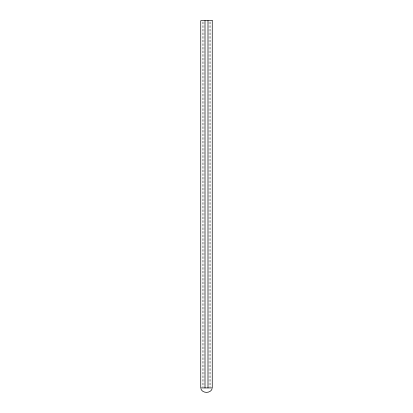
<?xml version="1.0" encoding="UTF-8"?>
<svg xmlns="http://www.w3.org/2000/svg" width="413" height="413" viewBox="0 0 413 413"><rect width="100%" height="100%" fill="white"/><g stroke="black" fill="none" stroke-linecap="round" stroke-linejoin="round"><path stroke-width="0.31" stroke-dasharray="2.06 1.55" d="M210.568 21.941L210.568 387.28M209.066 21.941L209.066 387.28M203.934 21.941L203.934 387.28M202.432 21.941L202.432 387.28"/><path stroke-width="0.62" d="M212.163 388.695C210.713 393.579 202.287 393.579 200.837 388.695M207.987 20.65L207.987 387.926M205.013 20.65L205.013 387.926M212.251 20.65L200.749 20.65L200.749 387.926L212.251 387.926L212.251 20.65"/></g></svg>
